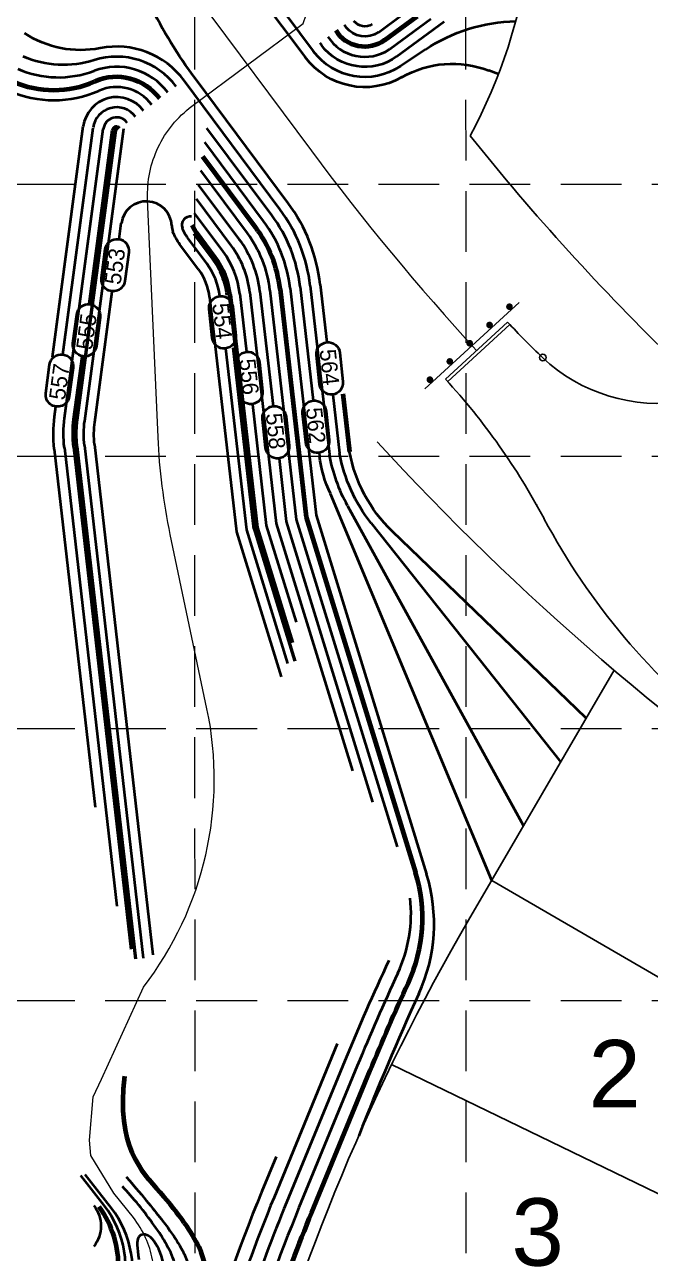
# Model space of a CAD drawing. Header units: feet. Extents: x 10084 to 13321, y 3329 to 8503.
# Drawn here: x 10442.4 to 10627.8, y 5356.9 to 5721.3 of the extents above; entities that cross this region are included whole.
import ezdxf
from ezdxf.enums import TextEntityAlignment as Align

# ---------------------------------------------------------------- set-up
doc = ezdxf.new("R2010")
doc.units = ezdxf.units.FT
doc.header["$LTSCALE"] = 40
doc.header["$MEASUREMENT"] = 0
for name, pattern in [('( Dashdot )', [1.001, 0.5, -0.25, 0.001, -0.25]), ('DASHED', [0.75, 0.5, -0.25]), ('DGN Style 3', [204.068222, 145.763016, -58.305206]), ('DGN Style 4', [233.366589, 116.610413, -58.305206, 0.145763, -58.305206]), ('HIDDEN', [0.375, 0.25, -0.125])]:
    doc.linetypes.add(name, pattern=pattern)
for name, color, linetype in [('CURB', 4, 'Continuous'), ('GRID', 254, 'DASHED'), ('Level 1', 7, 'Continuous'), ('LOT', 7, 'Continuous'), ('NAME', 6, 'Continuous'), ('ROW', 3, '( Dashdot )')]:
    doc.layers.add(name, color=color, linetype=linetype)
doc.styles.get("Standard").update_dxf_attribs({"font": 'ARIAL.TTF'})
doc.styles.add('Style-CHAR_FAST_FONT', font='CHAR_FAST_FONT.shx')

msp = doc.modelspace()

# ---------------------------------------------------------------- hatches: boundary and pattern name
at = {"layer": 'CURB'}
h = msp.add_hatch(color=7, dxfattribs=at)
edge = h.paths.add_edge_path()
edge.add_arc((10586.06, 5637.64), 1, 73.3517, 433.3517)
h = msp.add_hatch(color=7, dxfattribs=at)
edge = h.paths.add_edge_path()
edge.add_arc((10580.16, 5632.23), 1, 73.3517, 433.3517)
h = msp.add_hatch(color=7, dxfattribs=at)
edge = h.paths.add_edge_path()
edge.add_arc((10574.26, 5626.82), 1, 73.3517, 433.3517)
h = msp.add_hatch(color=7, dxfattribs=at)
edge = h.paths.add_edge_path()
edge.add_arc((10568.37, 5621.42), 1, 73.3517, 433.3517)
h = msp.add_hatch(color=7, dxfattribs=at)
edge = h.paths.add_edge_path()
edge.add_arc((10562.47, 5616.01), 1, 73.3517, 433.3517)

# ---------------------------------------------------------------- linework, layer by layer
at = {"layer": 'CURB', "color": 7}
for p, q in [((10560.94, 5613.25), (10588.95, 5638.93)), ((10585.52, 5633.07), (10567.09, 5616.18)), ((10586.2, 5632.34), (10567.77, 5615.44))]:
    msp.add_line(p, q, dxfattribs=at)
msp.add_circle((10595.94, 5622.6), 1, dxfattribs=at)
for centre, radius, start, end in [((10630.16, 5658.98), 50, 226.7382, 331.8961), ((10732.96, 5768.21), 200, 222.5087, 226.7382), ((10419.66, 5481.04), 200, 27.9721, 42.5087), ((10417.24, 5479.68), 202.77, 29.2348, 29.4089), ((10772.93, 5668.66), 200, 207.9721, 232.408), ((11127.06, 5133.77), 525, 149.7994, 180), ((11127.06, 5133.77), 505, 149.7994, 180)]:
    msp.add_arc(centre, radius, start, end, dxfattribs=at)
at = {"layer": 'GRID', "color": 252, "linetype": 'HIDDEN', "lineweight": 0, "ltscale": 1.8}
for p, q in [((10493.34, 3736.97), (10492.06, 8414.76)), ((10573.32, 3736.96), (10572.98, 8415.38)), ((10169.24, 5674.03), (13236.21, 5674.03)), ((10169.24, 5593.32), (13236.21, 5593.32)), ((10169.24, 5512.61), (13236.21, 5512.61)), ((10169.24, 5431.9), (13236.21, 5431.9))]:
    msp.add_line(p, q, dxfattribs=at)
at = {"layer": 'Level 1', "color": 5, "linetype": 'Continuous', "lineweight": 40}
for p, q in [((10493.97, 5754.06), (10525.52, 5711.63)), ((10496.87, 5755.18), (10527.93, 5713.42)), ((10547.3, 5719.09), (10554.74, 5724.56)), ((10537.04, 5721.28), (10537.56, 5720.58)), ((10550.85, 5714.26), (10562.74, 5722.98)), ((10552.62, 5711.84), (10566.73, 5722.19)), ((10529.82, 5715.91), (10530.34, 5715.21)), ((10561.15, 5713.91), (10553.73, 5708.95)), ((10582.78, 5706.59), (10579.91, 5707.69)), ((10518.02, 5666.58), (10489.66, 5704.72)), ((10520.43, 5668.37), (10492.88, 5705.42)), ((10450.6, 5622.79), (10459.74, 5691.14)), ((10453.72, 5623.49), (10462.72, 5690.74)), ((10454.23, 5604.65), (10465.69, 5690.35)), ((10460.18, 5603.85), (10471.77, 5690.54)), ((10515.61, 5664.79), (10496.42, 5690.6)), ((10513.21, 5663), (10495.8, 5686.4)), ((10508.39, 5659.42), (10494.57, 5678.01)), ((10505.98, 5657.63), (10493.95, 5673.81)), ((10503.58, 5655.84), (10493.33, 5669.61)), ((10501.17, 5654.05), (10492.72, 5665.41)), ((10470.4, 5657.68), (10471.03, 5662.4)), ((10493.95, 5648.68), (10488.41, 5656.13)), ((10496.36, 5650.47), (10490.82, 5657.92)), ((10463.15, 5603.45), (10468.32, 5642.14)), ((10500.18, 5640.81), (10500.18, 5640.76)), ((10506.14, 5641.49), (10508.11, 5624.26)), ((10509.12, 5641.83), (10516.95, 5573.36)), ((10512.1, 5642.17), (10515.99, 5608.14)), ((10515.08, 5642.51), (10522.85, 5574.59)), ((10521.04, 5643.19), (10528.75, 5575.83)), ((10524.02, 5643.54), (10527.88, 5609.82)), ((10527, 5643.88), (10532.73, 5593.78)), ((10529.98, 5644.22), (10531.94, 5627.1)), ((10497.2, 5640.47), (10505.16, 5570.89)), ((10501.95, 5625.27), (10508.11, 5571.51)), ((10451.26, 5605.05), (10451.66, 5608.06)), ((10509.89, 5608.7), (10514, 5572.74)), ((10533.73, 5611.5), (10535.7, 5594.22)), ((10451.17, 5595.44), (10463.32, 5489.24)), ((10454.15, 5595.78), (10469.7, 5459.9)), ((10460.11, 5596.47), (10477.5, 5444.5)), ((10463.09, 5596.81), (10480.41, 5445.47)), ((10529.65, 5594.35), (10529.76, 5593.35)), ((10517.76, 5592.67), (10519.9, 5573.98)), ((10580.81, 5467.54), (10533.02, 5582.21)), ((10528.75, 5575.83), (10561.51, 5469.4)), ((10538.1, 5578.57), (10590.23, 5483.71)), ((10508.11, 5571.51), (10520.31, 5531.87)), ((10514, 5572.74), (10522.82, 5544.1)), ((10516.95, 5573.36), (10539.53, 5500)), ((10519.9, 5573.98), (10545.51, 5490.77)), ((10522.85, 5574.59), (10552.75, 5477.46)), ((10545.05, 5573.51), (10601.25, 5502.64)), ((10505.16, 5570.89), (10518.4, 5527.87)), ((10608.8, 5515.63), (10551.29, 5571.08)), ((10535.02, 5419.11), (10516.28, 5373.55)), ((10537.27, 5414.07), (10519.98, 5372.03)), ((10540.97, 5412.55), (10523.68, 5370.51)), ((10516.91, 5385.59), (10512.58, 5375.07))]:
    msp.add_line(p, q, dxfattribs=at)
at = {"layer": 'Level 1', "color": 5, "linetype": 'Continuous', "lineweight": 70}
for p, q in [((10549.07, 5716.67), (10558.74, 5723.77)), ((10461.77, 5638.37), (10468.66, 5689.95)), ((10510.8, 5661.21), (10495.19, 5682.2)), ((10498.76, 5652.26), (10493.22, 5659.71)), ((10503.16, 5641.15), (10511.06, 5572.13)), ((10518.06, 5642.85), (10525.8, 5575.21)), ((10457.2, 5604.25), (10459.69, 5622.83)), ((10536.71, 5611.84), (10538.67, 5594.66)), ((10457.13, 5596.12), (10474.17, 5447.18)), ((10525.8, 5575.21), (10558.22, 5469.88)), ((10511.06, 5572.13), (10521.56, 5537.99)), ((10544.67, 5411.03), (10527.38, 5368.99))]:
    msp.add_line(p, q, dxfattribs=at)
at = {"layer": 'Level 1', "color": 5, "linetype": 'DGN Style 3', "lineweight": 53}
for p, q in [((10457.95, 5604.15), (10469.54, 5690.84)), ((10498.16, 5651.81), (10492.62, 5659.26)), ((10504.19, 5625.52), (10510.34, 5571.76)), ((10457.87, 5596.21), (10475.26, 5444.25)), ((10510.26, 5572.17), (10522.46, 5532.53))]:
    msp.add_line(p, q, dxfattribs=at)
at = {"layer": 'Level 1', "color": 5, "linetype": 'DGN Style 4', "lineweight": 0, "flags": 128}
for points in [[(10383.02, 4417.29), (10357.22, 4464.9), (10348.92, 4476.64), (10350.27, 4482), (10361.98, 4504.31), (10365.95, 4517.21), (10365, 4530.49), (10360.26, 4543.29), (10356.43, 4548.43), (10353.41, 4561), (10358.84, 4581.6), (10352.24, 4597.04), (10340.12, 4616.39), (10338.56, 4624.19), (10337.46, 4634.69), (10340.98, 4648.48), (10348.46, 4663.24), (10353.26, 4668.28), (10367.58, 4667.19), (10380.29, 4662.8), (10388.63, 4662.8), (10400.23, 4670.54), (10402.57, 4688.47), (10397.97, 4710.36), (10397.54, 4715.05), (10407.58, 4753.66), (10405.68, 4787.24), (10399.89, 4813.86), (10398.63, 4831.42), (10391.61, 4854.93), (10390.47, 4857.75), (10404.96, 4907.14), (10407.03, 4919.55), (10407.3, 4946.66), (10405.36, 4949.01), (10393.89, 4958), (10390.94, 4962.57), (10385.7, 4975.14), (10367.22, 4996.07), (10365.12, 4999.13), (10362.08, 5007.07), (10364.98, 5016.33), (10377.97, 5024.34), (10388.9, 5028.49), (10434.57, 5044.68), (10442.06, 5047.79), (10440.75, 5092.62), (10429, 5096.65), (10397.03, 5092.57), (10393.89, 5092.49), (10379.64, 5095.86), (10362.17, 5103.54), (10352.93, 5107.61), (10349.4, 5111.22), (10345.33, 5121.1), (10344.87, 5126.73), (10345.64, 5138.64), (10352.32, 5152.12), (10339.86, 5178.8), (10334.98, 5191.66), (10329.62, 5207), (10328.65, 5223.44), (10328.1, 5236.03), (10327.56, 5244.34), (10327.8, 5250.53), (10328.18, 5254.82), (10328.3, 5255.91), (10334.35, 5259.39), (10352.91, 5267.02), (10359.98, 5268.53), (10361.77, 5267.81), (10369.64, 5261.65), (10381.08, 5262.43), (10410.29, 5271.06), (10411.96, 5272.03), (10413.04, 5274.66), (10413.37, 5278.87), (10407.31, 5286.76), (10412.4, 5296.86), (10429.54, 5313.5), (10460.69, 5322.47, 0.526006), (10474.6, 5367.54), (10468.81, 5374.75), (10462.02, 5385.96), (10461.6, 5390.51), (10462.64, 5403.36), (10465.16, 5408.55), (10477.58, 5435.89, 0.219227), (10496.42, 5518.4), (10485.55, 5570.13, -0.040843), (10481.92, 5598.95), (10478.83, 5669.48, -0.248738), (10491.96, 5697.1), (10491.96, 5697.1, 0), (10491.96, 5697.1), (10524.93, 5721.61), (10533.96, 5748.05, 0.143258), (10535.2, 5776.1), (10521.01, 5833.06, 0.033522), (10508.71, 5871.31), (10438.22, 6048.76, -0.243018), (10447.26, 6140.1), (10578.7, 6342.73, 0.090209), (10592.49, 6375.76), (10681.21, 6780.89, 0.136381), (10678.24, 6834.37), (10658.16, 6893.64, -0.103944), (10653.26, 6934.48), (10655.92, 6964.74, -0.039323), (10661.12, 6995.72, 0.042401), (10666.52, 7029.14), (10684.75, 7270.54, -0.008679), (10687.97, 7305.11), (10701.34, 7426.03, 0.012694), (10705.63, 7476.62), (10736.5, 7996.01, 0.187552), (10683.2, 8161.58), (10666.07, 8182.66)], [(10467.58, 5764.24), (10527.35, 5683.86, 0.025633), (10576.31, 5624.63)]]:
    msp.add_lwpolyline(points, format="xyb", dxfattribs=at)
at = {"layer": 'Level 1', "color": 35, "linetype": 'DGN Style 4', "lineweight": 0, "flags": 128}
msp.add_lwpolyline([(10479.23, 5673.67), (10479.23, 5673.67)], dxfattribs=at)
at = {"layer": 'Level 1', "color": 5, "linetype": 'Continuous', "lineweight": 40, "flags": 128}
for points in [[(10473.22, 5653.77), (10472.08, 5645.27), (10472.08, 5645.27), (10472.08, 5645.27, -1), (10465.14, 5646.2), (10465.14, 5646.2), (10465.14, 5646.2), (10466.28, 5654.7), (10466.28, 5654.7), (10466.28, 5654.7, -1), (10473.22, 5653.77)], [(10497.98, 5628.38), (10497.07, 5636.9), (10497.07, 5636.9), (10497.07, 5636.9, -1), (10504.03, 5637.65), (10504.03, 5637.65), (10504.03, 5637.65), (10504.94, 5629.13), (10504.94, 5629.13), (10504.94, 5629.13, -1), (10497.98, 5628.38)], [(10464.77, 5634.44), (10463.64, 5625.94), (10463.64, 5625.94), (10463.63, 5625.94, -1), (10456.7, 5626.87), (10456.7, 5626.87), (10456.7, 5626.87), (10457.83, 5635.36), (10457.83, 5635.36), (10457.83, 5635.36, -1), (10464.77, 5634.44)], [(10529.75, 5614.72), (10528.83, 5623.25), (10528.83, 5623.25), (10528.83, 5623.25, -1), (10535.79, 5623.99), (10535.79, 5623.99), (10535.79, 5623.99), (10536.71, 5615.47), (10536.71, 5615.47), (10536.71, 5615.47, -1), (10529.75, 5614.72)], [(10456.73, 5619.56), (10455.59, 5611.06), (10455.59, 5611.06), (10455.59, 5611.06, -1), (10448.65, 5611.99), (10448.65, 5611.99), (10448.65, 5611.99), (10449.79, 5620.49), (10449.79, 5620.49), (10449.79, 5620.49, -1), (10456.73, 5619.56)], [(10505.91, 5611.89), (10505, 5620.41), (10505, 5620.41), (10505, 5620.41, -1), (10511.96, 5621.16), (10511.96, 5621.16), (10511.96, 5621.16), (10512.87, 5612.63), (10512.87, 5612.63), (10512.87, 5612.63, -1), (10505.91, 5611.89)], [(10513.8, 5595.77), (10512.89, 5604.29), (10512.89, 5604.29), (10512.89, 5604.29, -1), (10519.85, 5605.03), (10519.85, 5605.03), (10519.85, 5605.03), (10520.76, 5596.51), (10520.76, 5596.51), (10520.76, 5596.51, -1), (10513.8, 5595.77)], [(10525.68, 5597.44), (10524.77, 5605.96), (10524.77, 5605.96), (10524.77, 5605.96, -1), (10531.73, 5606.71), (10531.73, 5606.71), (10531.73, 5606.71), (10532.65, 5598.19), (10532.64, 5598.19), (10532.65, 5598.19, -1), (10525.69, 5597.44)], [(10442.72, 5321.83), (10449.64, 5323.58), (10449.64, 5323.58, 0.540691), (10466.03, 5371.04), (10466.03, 5371.04), (10459.04, 5380.06)], [(10449.42, 5322.37), (10451.69, 5322.94), (10451.69, 5322.94, 0.540692), (10468.07, 5370.39), (10468.07, 5370.39), (10460.35, 5380.36)]]:
    msp.add_lwpolyline(points, format="xyb", dxfattribs=at)
at = {"layer": 'Level 1', "color": 5, "linetype": 'Continuous', "lineweight": 40, "extrusion": (0, 0, -1)}
for centre, radius, start, end in [((-10606.77, 5790.12), 141.94, 323.3644, 333.6961), ((-10543.18, 5724.75), 4, 236.2678, 323.3655), ((-10588.84, 5672.44), 49.86, 56.2678, 88.9304), ((-10458.91, 5743.74), 30, 258.7616, 303.4795), ((-10543.18, 5724.75), 7, 234.1897, 323.3643), ((-10543.18, 5724.75), 16, 233.8256, 323.3655), ((-10453.93, 5739.36), 30, 252.4253, 293.621), ((-10543.18, 5724.75), 22, 240.0559, 323.3655), ((-10543.18, 5724.75), 19, 236.2674, 323.3655), ((-10569.14, 5679.69), 30, 60.0559, 111.0391), ((-10501.25, 5665.67), 16, 323.3653, 338.7639), ((-10501.25, 5665.67), 13, 323.3644, 338.7639), ((-10489.91, 5599.88), 39, 353.4723, 7.6165), ((-10489.91, 5599.88), 36, 353.4723, 7.6157), ((-10489.91, 5599.88), 30, 353.4718, 7.6161), ((-10489.91, 5599.88), 27, 353.4718, 7.6161), ((-10564.95, 5597.59), 35.44, 334.2903, 353.1332), ((-10581.53, 5602.43), 49.55, 331.2072, 349.9481), ((-10581.53, 5602.43), 46.55, 321.5858, 349.8363), ((-10581.53, 5602.43), 43.55, 313.9598, 349.7131), ((-10454.95, 5365.03), 10, 142.2469, 217.446)]:
    msp.add_arc(centre, radius, start, end, dxfattribs=at)
at = {"layer": 'Level 1', "color": 5, "linetype": 'Continuous', "lineweight": 40}
for centre, radius, start, end in [((10543.18, 5724.75), 13, 212.7602, 303.7314), ((10469.62, 5689.82), 24.97, 36.6356, 101.2384), ((10543.18, 5724.75), 13, 303.7314, 306.1822), ((10469.62, 5689.82), 21.97, 36.6369, 107.5747), ((10452.41, 5735.66), 30, 246.3172, 290.5818), ((10469.62, 5689.82), 18.97, 36.6369, 110.5818), ((10469.62, 5689.82), 12.97, 36.6369, 113.7985), ((10451.07, 5731.88), 33, 246.0959, 293.7985), ((10469.62, 5689.82), 9.97, 36.6369, 172.3839), ((10469.62, 5689.82), 6.97, 36.6369, 172.3839), ((10469.62, 5689.82), 3.97, 36.6369, 172.3839), ((10478.47, 5661.4), 7.5, 2.1316, 172.3839), ((10480.31, 5638.53), 47, 6.5282, 36.6348), ((10480.31, 5638.53), 50, 6.5282, 36.6363), ((10491.49, 5661.89), 2.53, 81.6355, 201.2992), ((10480.31, 5638.53), 41, 6.5282, 36.6346), ((10480.31, 5638.53), 44, 6.5282, 36.6348), ((10491.49, 5661.89), 5.53, 182.1316, 201.2992), ((10480.31, 5638.53), 35, 6.5282, 36.6348), ((10480.31, 5638.53), 29, 6.5282, 36.6356), ((10480.31, 5638.53), 32, 6.5282, 36.6352), ((10480.31, 5638.53), 26, 6.5282, 36.6355), ((10480.31, 5638.53), 17, 6.5282, 36.6356), ((10480.31, 5638.53), 20, 6.5282, 36.6356), ((10513.72, 5454.69), 50, 335.4835, 17.1085), ((10514.89, 5457.7), 42, 335.1023, 6.2668), ((11164.58, 5156.16), 678.26, 154.91203, 157.6505), ((11164.58, 5156.16), 674.26, 155.10235, 157.6505), ((11313.38, 5089.99), 828.9, 155.48347, 158.64846), ((10999.94, 5174.7), 526.94, 157.6505, 169.8721), ((10999.94, 5174.7), 522.94, 157.6505, 166.895), ((10999.94, 5174.7), 518.94, 157.6505, 164.9239), ((10999.94, 5174.7), 514.94, 157.6505, 163.0232)]:
    msp.add_arc(centre, radius, start, end, dxfattribs=at)
at = {"layer": 'Level 1', "color": 5, "linetype": 'Continuous', "lineweight": 70, "extrusion": (0, 0, -1)}
for centre, radius, start, end in [((-10543.18, 5724.75), 10, 233.9421, 328.4048), ((-10501.25, 5665.67), 10, 323.3644, 337.2529), ((-10489.91, 5599.88), 33, 353.4721, 7.6158), ((-10440.01, 5353.3), 30.05, 144.2151, 182.2398)]:
    msp.add_arc(centre, radius, start, end, dxfattribs=at)
at = {"layer": 'Level 1', "color": 5, "linetype": 'Continuous', "lineweight": 70}
for centre, radius, start, end in [((10451.07, 5731.88), 30, 246.0959, 293.7985), ((10469.62, 5689.82), 15.97, 36.6369, 113.7985), ((10469.62, 5689.82), 0.968, 36.6369, 172.3839), ((10480.31, 5638.53), 38, 6.5282, 36.6348), ((10480.31, 5638.53), 23, 6.5282, 36.6352), ((10514.26, 5456.35), 46, 335.222, 17.1085), ((11164.58, 5156.16), 670.26, 155.22202, 157.6505), ((10999.94, 5174.7), 510.94, 157.6505, 161.1553)]:
    msp.add_arc(centre, radius, start, end, dxfattribs=at)
at = {"layer": 'Level 1', "color": 5, "linetype": 'DGN Style 3', "lineweight": 53}
msp.add_arc((10480.31, 5638.53), 22.25, 6.5282, 36.6356, dxfattribs=at)
at = {"layer": 'Level 1', "color": 5, "linetype": 'DGN Style 3', "lineweight": 53, "extrusion": (0, 0, -1)}
msp.add_arc((-10489.91, 5599.88), 32.25, 353.4718, 7.6161, dxfattribs=at)
at = {"layer": 'Level 1', "color": 5, "linetype": 'Continuous', "lineweight": 70}
msp.add_open_spline([(10496.14, 5343.61), (10496.46, 5345.78), (10496.22, 5350.23), (10495.94, 5357.43), (10484.38, 5374.03), (10469.47, 5388.78), (10472.08, 5409.5)], degree=3, knots=[0, 0, 0, 0, 0.149503, 0.433002, 0.716501, 1, 1, 1, 1], dxfattribs=at)
at = {"layer": 'Level 1', "color": 5, "linetype": 'Continuous', "lineweight": 40}
for points in [[(10472.51, 5379.59), (10477.98, 5373.32), (10484.05, 5365.78), (10488.31, 5359.54), (10490.12, 5355.93), (10491.59, 5351.67), (10492.08, 5341.17), (10490.22, 5337.01)], [(10486.37, 5338.12), (10487.82, 5344.61), (10488.31, 5353.8), (10481.26, 5364.96), (10474.54, 5373.49), (10471.38, 5376.74)]]:
    msp.add_open_spline(points, degree=3, dxfattribs=at)
msp.add_open_spline([(10483.66, 5345.89), (10484.14, 5350.2), (10483.35, 5356.43), (10479.73, 5362.98), (10475.24, 5362.67), (10475.7, 5358.65), (10476.2, 5355.15)], degree=3, knots=[0, 0, 0, 0, 0.189837, 0.459891, 0.729946, 1, 1, 1, 1], dxfattribs=at)
at = {"layer": 'LOT', "color": 7}
for p, q in [((10617.09, 5529.86), (10573.93, 5455.71)), ((10580.81, 5467.54), (10673.29, 5413.72)), ((10551.14, 5412.9), (10647.42, 5366.23))]:
    msp.add_line(p, q, dxfattribs=at)
for centre, radius, start, end in [((10433.45, 5764.03), 160, 331.7634, 12.6579), ((11127.06, 5133.77), 640, 149.79943, 180)]:
    msp.add_arc(centre, radius, start, end, dxfattribs=at)
at = {"layer": 'ROW', "color": 7, "linetype": 'Continuous'}
for centre, radius, start, end in [((11129.22, 6131.38), 710, 218.60949, 225.88748), ((11129.19, 6131.4), 790, 222.50874, 235.9548), ((11127.06, 5133.77), 533, 149.7994, 180)]:
    msp.add_arc(centre, radius, start, end, dxfattribs=at)

# ---------------------------------------------------------------- texts
at = {"layer": 'Level 1', "color": 5, "linetype": 'Continuous', "lineweight": 40, "style": 'Style-CHAR_FAST_FONT'}
for s, rotation, p in [('553', 82.3838, (10466.04, 5644.63)), ('554', 276.1131, (10502.78, 5638.96)), ('555', 82.3838, (10457.6, 5625.29)), ('564', 276.1131, (10534.54, 5625.31)), ('557', 82.3838, (10449.56, 5610.42)), ('556', 276.1131, (10510.71, 5622.47)), ('558', 276.1131, (10518.59, 5606.35)), ('562', 276.1131, (10530.48, 5608.02))]:
    msp.add_text(s, height=4.8, rotation=rotation, dxfattribs=at).set_placement(p, align=Align.TOP_LEFT)
at = {"layer": 'NAME', "color": 7}
for s, p in [('2', (10609.47, 5410.21)), ('3', (10586.64, 5363.28))]:
    msp.add_text(s, height=20, dxfattribs=at).set_placement(p, align=Align.MIDDLE_LEFT)

doc.saveas('drawing.dxf')
